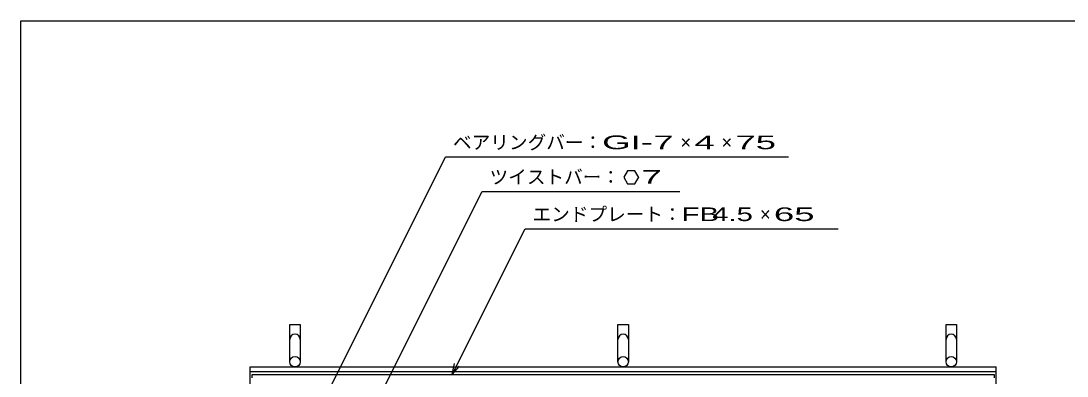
# Model space of a CAD drawing. Units: millimetres, scale not verified. Extents: x -1820 to 1731, y -1282 to 1054.
# Drawn here: x -1729 to -326, y 577 to 1054 of the extents above; entities that cross this region are included whole.
import ezdxf
from ezdxf.enums import TextEntityAlignment as Align

# ---------------------------------------------------------------- set-up
doc = ezdxf.new("R2010")
doc.units = ezdxf.units.MM
doc.header["$LTSCALE"] = 10
for name, color, linetype, lineweight in [('0_2', 150, 'Continuous', 25), ('16', 3, 'Continuous', 25), ('19', 6, 'Continuous', 25), ('22', 4, 'Continuous', 25)]:
    doc.layers.add(name, color=color, linetype=linetype, lineweight=lineweight)
doc.styles.add('ベクトル', font='')
doc.styles.get('ベクトル').set_extended_font_data('ベクトル')

msp = doc.modelspace()

# ---------------------------------------------------------------- linework, layer by layer
at = {"layer": '0_2'}
for p, q in [((-1729, -1146.5), (-1729, 1053.5)), ((-1729, 1053.5), (1731, 1053.5))]:
    msp.add_line(p, q, dxfattribs=at)
at = {"layer": '16'}
for p, q in [((-1419, 579), (-424, 579)), ((-1419, 574.5), (-1419, 579)), ((-424, 579), (-424, 574.5))]:
    msp.add_line(p, q, dxfattribs=at)
at = {"layer": '19'}
for p, q in [((-1368.5, 596), (-1368.5, 646)), ((-1368.5, 646), (-1354.5, 646)), ((-1354.5, 646), (-1354.5, 596)), ((-928.5, 596), (-928.5, 646)), ((-928.5, 646), (-914.5, 646)), ((-914.5, 646), (-914.5, 596)), ((-488.5, 596), (-488.5, 646)), ((-488.5, 646), (-474.5, 646)), ((-474.5, 646), (-474.5, 596)), ((-1421.5, 589), (-421.5, 589)), ((-1421.5, 529), (-1421.5, 589)), ((-1421.5, 583), (-421.5, 583)), ((-421.5, 529), (-421.5, 589))]:
    msp.add_line(p, q, dxfattribs=at)
for centre in [(-1361.5, 596), (-921.5, 596), (-481.5, 596)]:
    msp.add_circle(centre, 7, dxfattribs=at)
for centre in [(-1361.5, 626), (-921.5, 626), (-481.5, 626)]:
    msp.add_arc(centre, 7, 0, 180, dxfattribs=at)
at = {"layer": '22'}
for p, q in [((-1341.4, 507.5), (-1159.65, 871)), ((-1159.65, 871), (-699.65, 871)), ((-915.65, 852.27), (-920.65, 843.6)), ((-920.65, 843.6), (-915.65, 834.94)), ((-905.65, 852.27), (-915.65, 852.27)), ((-900.65, 843.5), (-905.65, 852.27)), ((-905.65, 834.94), (-900.65, 843.6)), ((-915.65, 834.94), (-905.65, 834.94)), ((-1256.65, 532.5), (-1110.65, 824.5)), ((-1110.65, 824.5), (-845.65, 824.5)), ((-1150.75, 579), (-1053, 774.5)), ((-1053, 774.5), (-633, 774.5)), ((-1150.75, 579), (-1147.75, 593.6)), ((-1150.75, 579), (-1140.75, 590))]:
    msp.add_line(p, q, dxfattribs=at)

# ---------------------------------------------------------------- texts
at = {"layer": '22', "color": 2, "style": 'ベクトル'}
for s, p in [('ベアリングバー：', (-1149.65, 890.5)), ('×', (-844.65, 890.5)), ('×', (-789.65, 890.5)), ('ツイストバー：', (-1100.65, 844)), ('エンドプレート：', (-1043, 794)), ('×', (-738, 794))]:
    msp.add_text(s, height=18.33, dxfattribs=at).set_placement(p, align=Align.MIDDLE_LEFT)
for s, width, p in [('GI-', 2, (-949.65, 890.5)), (' 7 ', 2, (-894.65, 890.5)), (' 4 ', 2, (-839.65, 890.5)), (' 75 ', 2, (-784.65, 890.5)), (' 7 ', 2, (-910.65, 844.1)), ('FB', 1.6, (-843, 794)), (' 4.5 ', 1.6, (-813, 794)), (' 65 ', 2, (-733, 794))]:
    msp.add_text(s, height=18.33, dxfattribs=dict(at, width=width)).set_placement(p, align=Align.MIDDLE_LEFT)

doc.saveas('drawing.dxf')
